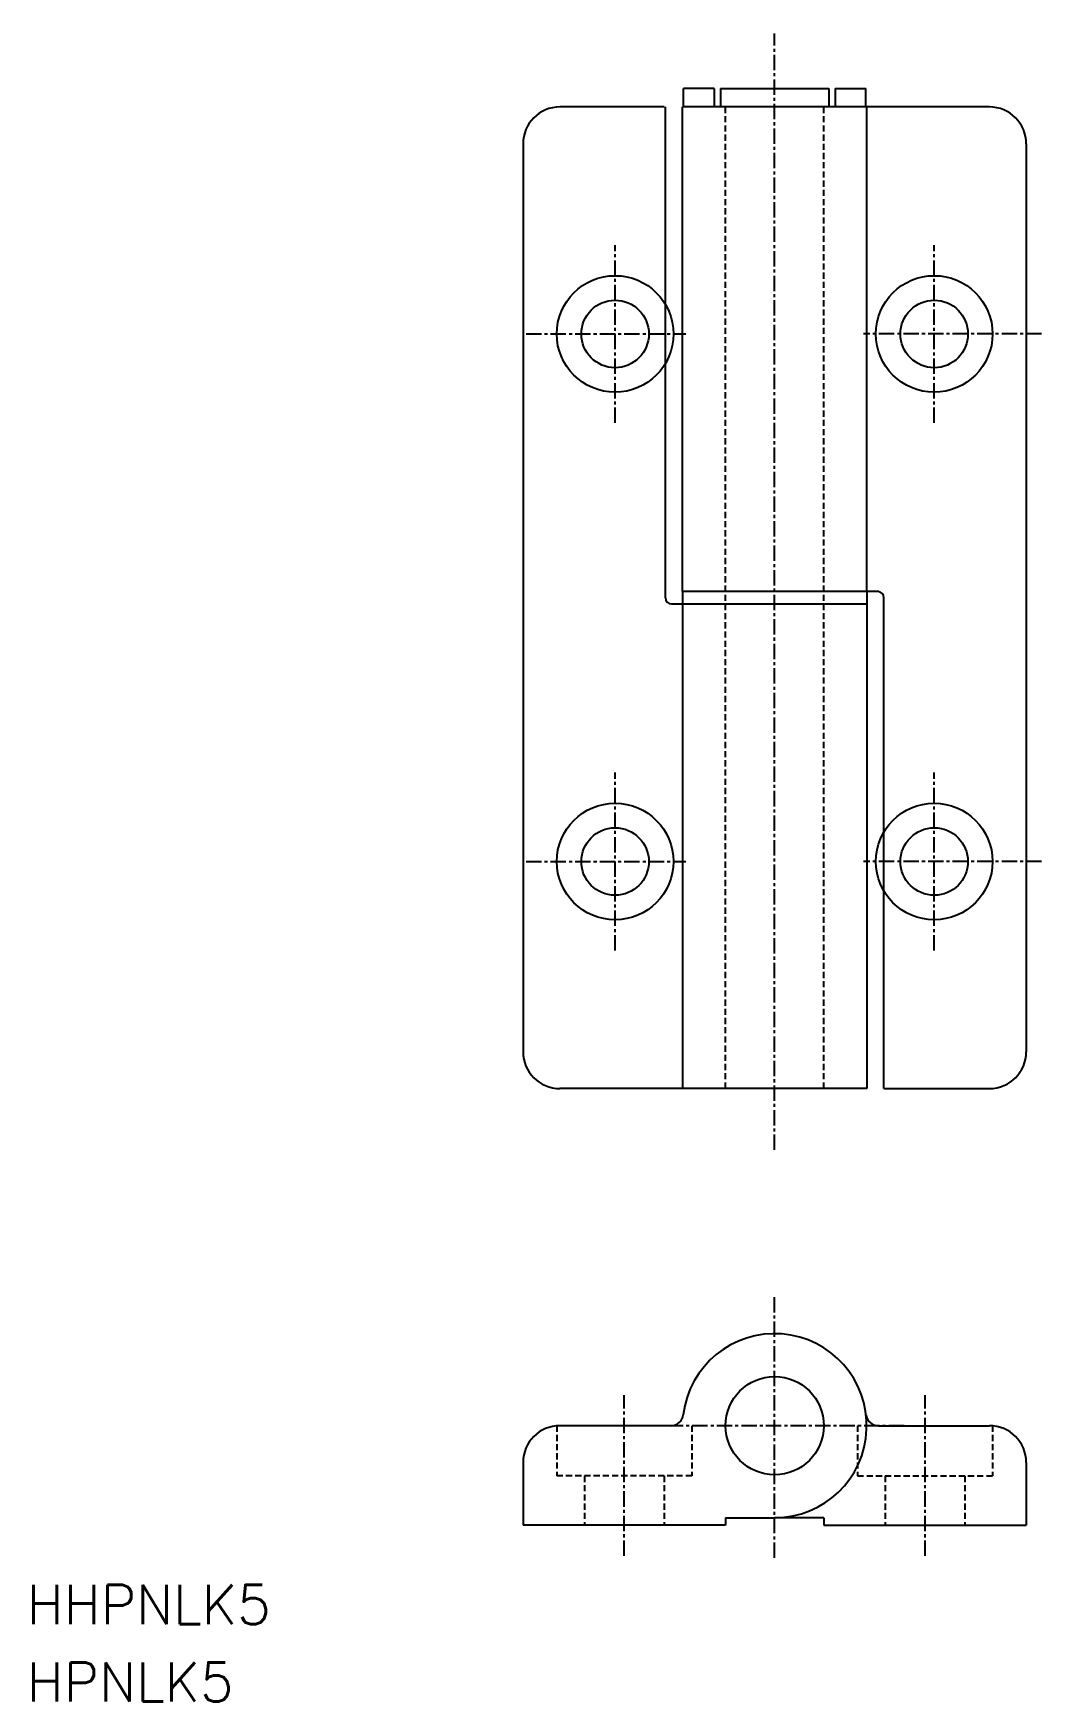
# Model space of a CAD drawing. Extents: x -60 to 22, y -50 to 86.
import ezdxf

# ---------------------------------------------------------------- set-up
doc = ezdxf.new("R2010")
doc.units = 0
doc.linetypes.add('CENTER', pattern=[2, 1.25, -0.25, 0.25, -0.25])
doc.linetypes.add('DASHED', pattern=[0.75, 0.5, -0.25])
doc.layers.get('0').update_dxf_attribs({"linetype": 'CONTINUOUS'})
doc.layers.add('CENTER', color=1, linetype='CENTER')
doc.styles.get("Standard").update_dxf_attribs({"font": 'txt.shx', "bigfont": 'bigfont.shx'})

msp = doc.modelspace()

# ---------------------------------------------------------------- linework, layer by layer
at = {"color": 7, "linetype": 'CONTINUOUS'}
for p, q in [((-4.92, 81.5), (-7.44, 81.5)), ((-7.44, 80), (-7.44, 81.5)), ((-4.92, 81.5), (-4.92, 80)), ((-4.42, 81.5), (4.42, 81.5)), ((-4.42, 81.5), (-4.42, 80)), ((4.42, 81.5), (4.42, 80)), ((4.92, 81.5), (4.92, 80)), ((4.92, 81.5), (7.44, 81.5)), ((7.44, 80), (7.44, 81.5)), ((-9, 80), (-17.5, 80)), ((-8.9, 40), (-8.9, 80)), ((-7.5, 40.5), (-7.5, 80)), ((17.5, 80), (-7.5, 80)), ((-5.54, 80), (-7.44, 80)), ((7.5, 40.5), (7.5, 80)), ((-20.5, 77), (-20.5, 3)), ((20.5, 77), (20.5, 3)), ((-8.4, 39.5), (7.5, 39.5)), ((8.5, 40.5), (-7.5, 40.5)), ((-7.5, 40.5), (-7.5, 0)), ((7.5, 40.5), (7.5, 0)), ((8.9, 0), (8.9, 40)), ((7.5, 0), (-17.5, 0)), ((8.9, 0), (17.5, 0)), ((-8.44, -27.48), (-17.5, -27.48)), ((-8.44, -27.48), (-14.2, -27.48)), ((-8.44, -27.48), (-14.2, -27.48)), ((8.44, -27.48), (14.2, -27.48)), ((8.44, -27.48), (14.2, -27.48)), ((8.44, -27.48), (17.5, -27.48)), ((-20.5, -30.48), (-20.5, -35.58)), ((20.5, -30.48), (20.5, -35.58)), ((-4, -34.98), (0, -34.98)), ((-4, -34.98), (-4, -35.58)), ((4, -34.98), (0, -34.98)), ((4, -34.98), (4, -35.58)), ((-4, -35.58), (-20.5, -35.58)), ((4, -35.58), (20.5, -35.58))]:
    msp.add_line(p, q, dxfattribs=at)
at = {"color": 3, "linetype": 'DASHED'}
for p, q in [((-4, 0), (-4, 80)), ((4, 0), (4, 80)), ((-17.75, -27.48), (-17.75, -31.58)), ((-6.75, -27.48), (-6.75, -31.58)), ((6.75, -27.48), (6.75, -31.58)), ((17.75, -27.48), (17.75, -31.58)), ((-6.75, -31.58), (-17.75, -31.58)), ((-15.5, -31.58), (-15.5, -35.58)), ((-9, -31.58), (-9, -35.58)), ((6.75, -31.58), (17.75, -31.58)), ((9, -31.58), (9, -35.58)), ((15.5, -31.58), (15.5, -35.58))]:
    msp.add_line(p, q, dxfattribs=at)
at = {"color": 7, "linetype": 'CONTINUOUS'}
for centre, radius in [((-13, 61.5), 4.75), ((13, 61.5), 4.75), ((-13, 61.5), 2.75), ((13, 61.5), 2.75), ((-13, 18.5), 4.75), ((13, 18.5), 4.75), ((-13, 18.5), 2.75), ((13, 18.5), 2.75), ((0, -27.48), 4)]:
    msp.add_circle(centre, radius, dxfattribs=at)
for centre, radius, start, end in [((-17.5, 77), 3, 90, 180), ((17.5, 77), 3, 0, 90), ((-8.4, 40), 0.5, 180, 270), ((8.4, 40), 0.5, 0, 90), ((-17.5, 3), 3, 180, 270), ((17.5, 3), 3, 270, 0), ((0, -27.48), 7.5, 270, 173.2437), ((-8.44, -26.48), 1, 270, 353.2437), ((8.44, -26.48), 1, 186.7563, 270), ((-17.5, -30.48), 3, 90, 180), ((17.5, -30.48), 3, 0, 90)]:
    msp.add_arc(centre, radius, start, end, dxfattribs=at)
at = {"layer": 'CENTER', "color": 1, "linetype": 'CENTER'}
for p, q in [((0, -5), (0, 86)), ((-13, 54.25), (-13, 68.75)), ((13, 54.25), (13, 68.75)), ((-20.25, 61.5), (-7.25, 61.5)), ((21.75, 61.5), (7.25, 61.5)), ((-13, 11.25), (-13, 25.75)), ((13, 11.25), (13, 25.75)), ((-20.25, 18.5), (-7.25, 18.5)), ((21.75, 18.5), (7.25, 18.5)), ((0, -38.25), (0, -16.94)), ((-12.25, -38.08), (-12.25, -24.98)), ((12.25, -38.08), (12.25, -24.98)), ((10.54, -27.48), (-10.54, -27.48))]:
    msp.add_line(p, q, dxfattribs=at)
for p in [(13, 61.5), (13, 61.5), (13, 18.5), (13, 18.5), (0, -27.48), (0, -27.48), (0, -27.48), (0, -27.48)]:
    msp.add_point(p, dxfattribs=at)

# ---------------------------------------------------------------- texts
at = {"color": 7, "linetype": 'CONTINUOUS'}
for s, p in [('HHPNLK5', (-60.94, -43.66)), ('HPNLK5', (-60.94, -49.97))]:
    msp.add_text(s, height=3.2, dxfattribs=at).set_placement(p)

doc.saveas('drawing.dxf')
